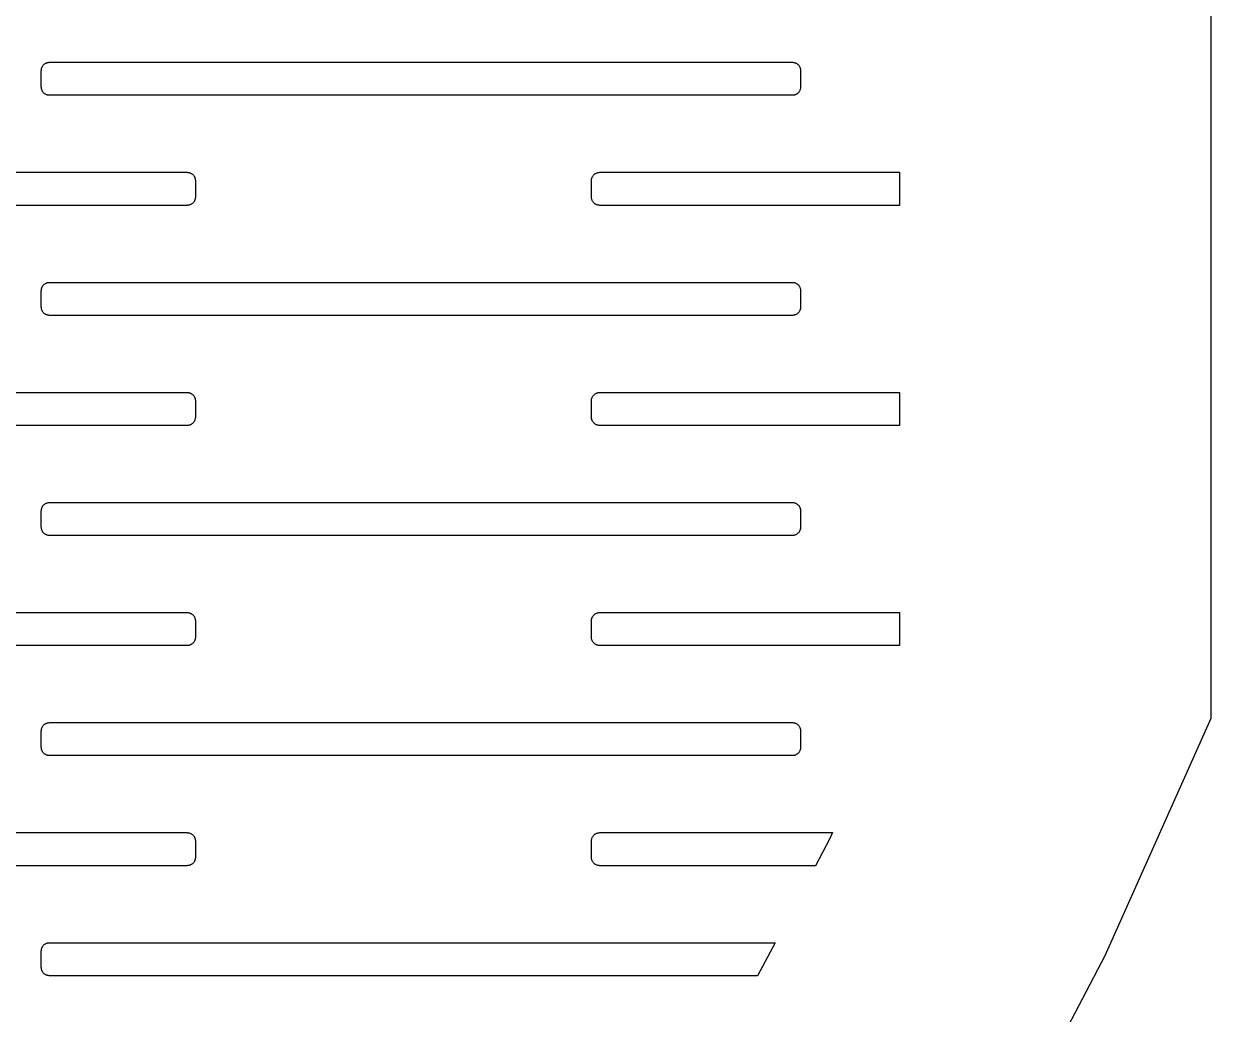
# Model space of a CAD drawing. Header units: metres. Extents: x -156 to 156, y -163 to 163.
# Drawn here: x 113.06 to 156.23, y -70.7 to -34.7 of the extents above; entities that cross this region are included whole.
import ezdxf

# ---------------------------------------------------------------- set-up
doc = ezdxf.new("R2010")
doc.units = ezdxf.units.M

msp = doc.modelspace()

# ---------------------------------------------------------------- linework, layer by layer
for p, q in [((156.229, -59.9425), (156.229, 59.9425)), ((113.729, -36.2723), (113.737, -36.2555)), ((113.737, -36.2555), (113.747, -36.2392)), ((113.747, -36.2392), (113.757, -36.2237)), ((113.757, -36.2237), (113.769, -36.2088)), ((113.769, -36.2088), (113.781, -36.1946)), ((113.781, -36.1946), (113.795, -36.1813)), ((113.795, -36.1813), (113.809, -36.1688)), ((113.809, -36.1688), (113.824, -36.1573)), ((113.824, -36.1573), (113.839, -36.1467)), ((113.839, -36.1467), (113.855, -36.1371)), ((113.855, -36.1371), (113.872, -36.1286)), ((113.872, -36.1286), (113.89, -36.1211)), ((113.89, -36.1211), (113.907, -36.1147)), ((113.907, -36.1147), (113.925, -36.1094)), ((113.925, -36.1094), (113.944, -36.1053)), ((113.944, -36.1053), (113.962, -36.1024)), ((113.962, -36.1024), (113.981, -36.1006)), ((113.981, -36.1006), (114, -36.1)), ((114, -36.1), (141, -36.1)), ((141, -36.1), (141.019, -36.1006)), ((141.019, -36.1006), (141.038, -36.1024)), ((141.038, -36.1024), (141.056, -36.1053)), ((141.056, -36.1053), (141.075, -36.1094)), ((141.075, -36.1094), (141.093, -36.1147)), ((141.093, -36.1147), (141.11, -36.1211)), ((141.11, -36.1211), (141.128, -36.1286)), ((141.128, -36.1286), (141.145, -36.1371)), ((141.145, -36.1371), (141.161, -36.1467)), ((141.161, -36.1467), (141.176, -36.1573)), ((141.176, -36.1573), (141.191, -36.1688)), ((141.191, -36.1688), (141.205, -36.1813)), ((141.205, -36.1813), (141.219, -36.1946)), ((141.219, -36.1946), (141.231, -36.2088)), ((141.231, -36.2088), (141.243, -36.2237)), ((141.243, -36.2237), (141.253, -36.2392)), ((141.253, -36.2392), (141.263, -36.2555)), ((141.263, -36.2555), (141.271, -36.2723)), ((113.7, -36.4), (113.701, -36.3812)), ((113.7, -37), (113.7, -36.4)), ((113.701, -36.3812), (113.702, -36.3624)), ((113.702, -36.3624), (113.705, -36.3438)), ((113.705, -36.3438), (113.709, -36.3254)), ((113.709, -36.3254), (113.715, -36.3073)), ((113.715, -36.3073), (113.721, -36.2896)), ((113.721, -36.2896), (113.729, -36.2723)), ((141.271, -36.2723), (141.279, -36.2896)), ((141.279, -36.2896), (141.285, -36.3073)), ((141.285, -36.3073), (141.291, -36.3254)), ((141.291, -36.3254), (141.295, -36.3438)), ((141.295, -36.3438), (141.298, -36.3624)), ((141.298, -36.3624), (141.299, -36.3812)), ((141.299, -36.3812), (141.3, -36.4)), ((141.3, -36.4), (141.3, -37)), ((113.701, -37.0188), (113.7, -37)), ((113.702, -37.0376), (113.701, -37.0188)), ((113.705, -37.0562), (113.702, -37.0376)), ((113.709, -37.0746), (113.705, -37.0562)), ((113.715, -37.0927), (113.709, -37.0746)), ((113.721, -37.1104), (113.715, -37.0927)), ((113.729, -37.1277), (113.721, -37.1104)), ((141.279, -37.1104), (141.271, -37.1277)), ((141.285, -37.0927), (141.279, -37.1104)), ((141.291, -37.0746), (141.285, -37.0927)), ((141.295, -37.0562), (141.291, -37.0746)), ((141.298, -37.0376), (141.295, -37.0562)), ((141.299, -37.0188), (141.298, -37.0376)), ((141.3, -37), (141.299, -37.0188)), ((113.737, -37.1445), (113.729, -37.1277)), ((113.747, -37.1607), (113.737, -37.1445)), ((113.757, -37.1763), (113.747, -37.1607)), ((113.769, -37.1912), (113.757, -37.1763)), ((113.781, -37.2054), (113.769, -37.1912)), ((113.795, -37.2187), (113.781, -37.2054)), ((113.809, -37.2312), (113.795, -37.2187)), ((113.824, -37.2427), (113.809, -37.2312)), ((113.839, -37.2533), (113.824, -37.2427)), ((113.855, -37.2629), (113.839, -37.2533)), ((113.872, -37.2714), (113.855, -37.2629)), ((113.89, -37.2789), (113.872, -37.2714)), ((113.907, -37.2853), (113.89, -37.2789)), ((113.925, -37.2906), (113.907, -37.2853)), ((113.944, -37.2947), (113.925, -37.2906)), ((113.962, -37.2976), (113.944, -37.2947)), ((113.981, -37.2994), (113.962, -37.2976)), ((114, -37.3), (113.981, -37.2994)), ((141, -37.3), (114, -37.3)), ((141.019, -37.2994), (141, -37.3)), ((141.038, -37.2976), (141.019, -37.2994)), ((141.056, -37.2947), (141.038, -37.2976)), ((141.075, -37.2906), (141.056, -37.2947)), ((141.093, -37.2853), (141.075, -37.2906)), ((141.11, -37.2789), (141.093, -37.2853)), ((141.128, -37.2714), (141.11, -37.2789)), ((141.145, -37.2629), (141.128, -37.2714)), ((141.161, -37.2533), (141.145, -37.2629)), ((141.176, -37.2427), (141.161, -37.2533)), ((141.191, -37.2312), (141.176, -37.2427)), ((141.205, -37.2187), (141.191, -37.2312)), ((141.219, -37.2054), (141.205, -37.2187)), ((141.231, -37.1912), (141.219, -37.2054)), ((141.243, -37.1763), (141.231, -37.1912)), ((141.253, -37.1607), (141.243, -37.1763)), ((141.263, -37.1445), (141.253, -37.1607)), ((141.271, -37.1277), (141.263, -37.1445)), ((92, -40.1), (119, -40.1)), ((119, -40.1), (119.019, -40.1006)), ((119.019, -40.1006), (119.038, -40.1024)), ((119.038, -40.1024), (119.056, -40.1053)), ((119.056, -40.1053), (119.075, -40.1094)), ((119.075, -40.1094), (119.093, -40.1147)), ((119.093, -40.1147), (119.11, -40.1211)), ((119.11, -40.1211), (119.128, -40.1286)), ((119.128, -40.1286), (119.145, -40.1371)), ((119.145, -40.1371), (119.161, -40.1467)), ((133.839, -40.1467), (133.855, -40.1371)), ((133.855, -40.1371), (133.872, -40.1286)), ((133.872, -40.1286), (133.89, -40.1211)), ((133.89, -40.1211), (133.907, -40.1147)), ((133.907, -40.1147), (133.925, -40.1094)), ((133.925, -40.1094), (133.944, -40.1053)), ((133.944, -40.1053), (133.962, -40.1024)), ((133.962, -40.1024), (133.981, -40.1006)), ((133.981, -40.1006), (134, -40.1)), ((134, -40.1), (144.899, -40.1)), ((144.899, -40.1), (144.899, -41.3)), ((119.161, -40.1467), (119.176, -40.1573)), ((119.176, -40.1573), (119.191, -40.1688)), ((119.191, -40.1688), (119.205, -40.1813)), ((119.205, -40.1813), (119.219, -40.1946)), ((119.219, -40.1946), (119.231, -40.2088)), ((119.231, -40.2088), (119.243, -40.2237)), ((119.243, -40.2237), (119.253, -40.2392)), ((119.253, -40.2392), (119.263, -40.2555)), ((119.263, -40.2555), (119.271, -40.2723)), ((119.271, -40.2723), (119.279, -40.2896)), ((119.279, -40.2896), (119.285, -40.3073)), ((119.285, -40.3073), (119.291, -40.3254)), ((119.291, -40.3254), (119.295, -40.3438)), ((119.295, -40.3438), (119.298, -40.3624)), ((119.298, -40.3624), (119.299, -40.3812)), ((119.299, -40.3812), (119.3, -40.4)), ((119.3, -40.4), (119.3, -41)), ((133.7, -40.4), (133.701, -40.3812)), ((133.7, -41), (133.7, -40.4)), ((133.701, -40.3812), (133.702, -40.3624)), ((133.702, -40.3624), (133.705, -40.3438)), ((133.705, -40.3438), (133.709, -40.3254)), ((133.709, -40.3254), (133.715, -40.3073)), ((133.715, -40.3073), (133.721, -40.2896)), ((133.721, -40.2896), (133.729, -40.2723)), ((133.729, -40.2723), (133.737, -40.2555)), ((133.737, -40.2555), (133.747, -40.2392)), ((133.747, -40.2392), (133.757, -40.2237)), ((133.757, -40.2237), (133.769, -40.2088)), ((133.769, -40.2088), (133.781, -40.1946)), ((133.781, -40.1946), (133.795, -40.1813)), ((133.795, -40.1813), (133.809, -40.1688)), ((133.809, -40.1688), (133.824, -40.1573)), ((133.824, -40.1573), (133.839, -40.1467)), ((119.3, -41), (119.299, -41.0188)), ((133.701, -41.0188), (133.7, -41)), ((119, -41.3), (92, -41.3)), ((119.019, -41.2994), (119, -41.3)), ((119.038, -41.2976), (119.019, -41.2994)), ((119.056, -41.2947), (119.038, -41.2976)), ((119.075, -41.2906), (119.056, -41.2947)), ((119.093, -41.2853), (119.075, -41.2906)), ((119.11, -41.2789), (119.093, -41.2853)), ((119.128, -41.2714), (119.11, -41.2789)), ((119.145, -41.2629), (119.128, -41.2714)), ((119.161, -41.2533), (119.145, -41.2629)), ((119.176, -41.2427), (119.161, -41.2533)), ((119.191, -41.2312), (119.176, -41.2427)), ((119.205, -41.2187), (119.191, -41.2312)), ((119.219, -41.2054), (119.205, -41.2187)), ((119.231, -41.1912), (119.219, -41.2054)), ((119.243, -41.1763), (119.231, -41.1912)), ((119.253, -41.1607), (119.243, -41.1763)), ((119.263, -41.1445), (119.253, -41.1607)), ((119.271, -41.1277), (119.263, -41.1445)), ((119.279, -41.1104), (119.271, -41.1277)), ((119.285, -41.0927), (119.279, -41.1104)), ((119.291, -41.0746), (119.285, -41.0927)), ((119.295, -41.0562), (119.291, -41.0746)), ((119.298, -41.0376), (119.295, -41.0562)), ((119.299, -41.0188), (119.298, -41.0376)), ((133.702, -41.0376), (133.701, -41.0188)), ((133.705, -41.0562), (133.702, -41.0376)), ((133.709, -41.0746), (133.705, -41.0562)), ((133.715, -41.0927), (133.709, -41.0746)), ((133.721, -41.1104), (133.715, -41.0927)), ((133.729, -41.1277), (133.721, -41.1104)), ((133.737, -41.1445), (133.729, -41.1277)), ((133.747, -41.1607), (133.737, -41.1445)), ((133.757, -41.1763), (133.747, -41.1607)), ((133.769, -41.1912), (133.757, -41.1763)), ((133.781, -41.2054), (133.769, -41.1912)), ((133.795, -41.2187), (133.781, -41.2054)), ((133.809, -41.2312), (133.795, -41.2187)), ((133.824, -41.2427), (133.809, -41.2312)), ((133.839, -41.2533), (133.824, -41.2427)), ((133.855, -41.2629), (133.839, -41.2533)), ((133.872, -41.2714), (133.855, -41.2629)), ((133.89, -41.2789), (133.872, -41.2714)), ((133.907, -41.2853), (133.89, -41.2789)), ((133.925, -41.2906), (133.907, -41.2853)), ((133.944, -41.2947), (133.925, -41.2906)), ((133.962, -41.2976), (133.944, -41.2947)), ((133.981, -41.2994), (133.962, -41.2976)), ((134, -41.3), (133.981, -41.2994)), ((144.899, -41.3), (134, -41.3)), ((113.7, -44.4), (113.701, -44.3812)), ((113.7, -45), (113.7, -44.4)), ((113.701, -44.3812), (113.702, -44.3624)), ((113.702, -44.3624), (113.705, -44.3438)), ((113.705, -44.3438), (113.709, -44.3254)), ((113.709, -44.3254), (113.715, -44.3073)), ((113.715, -44.3073), (113.721, -44.2896)), ((113.721, -44.2896), (113.729, -44.2723)), ((113.729, -44.2723), (113.737, -44.2555)), ((113.737, -44.2555), (113.747, -44.2392)), ((113.747, -44.2392), (113.757, -44.2237)), ((113.757, -44.2237), (113.769, -44.2088)), ((113.769, -44.2088), (113.781, -44.1946)), ((113.781, -44.1946), (113.795, -44.1813)), ((113.795, -44.1813), (113.809, -44.1688)), ((113.809, -44.1688), (113.824, -44.1573)), ((113.824, -44.1573), (113.839, -44.1467)), ((113.839, -44.1467), (113.855, -44.1371)), ((113.855, -44.1371), (113.872, -44.1286)), ((113.872, -44.1286), (113.89, -44.1211)), ((113.89, -44.1211), (113.907, -44.1147)), ((113.907, -44.1147), (113.925, -44.1094)), ((113.925, -44.1094), (113.944, -44.1053)), ((113.944, -44.1053), (113.962, -44.1024)), ((113.962, -44.1024), (113.981, -44.1006)), ((113.981, -44.1006), (114, -44.1)), ((114, -44.1), (141, -44.1)), ((141, -44.1), (141.019, -44.1006)), ((141.019, -44.1006), (141.038, -44.1024)), ((141.038, -44.1024), (141.056, -44.1053)), ((141.056, -44.1053), (141.075, -44.1094)), ((141.075, -44.1094), (141.093, -44.1147)), ((141.093, -44.1147), (141.11, -44.1211)), ((141.11, -44.1211), (141.128, -44.1286)), ((141.128, -44.1286), (141.145, -44.1371)), ((141.145, -44.1371), (141.161, -44.1467)), ((141.161, -44.1467), (141.176, -44.1573)), ((141.176, -44.1573), (141.191, -44.1688)), ((141.191, -44.1688), (141.205, -44.1813)), ((141.205, -44.1813), (141.219, -44.1946)), ((141.219, -44.1946), (141.231, -44.2088)), ((141.231, -44.2088), (141.243, -44.2237)), ((141.243, -44.2237), (141.253, -44.2392)), ((141.253, -44.2392), (141.263, -44.2555)), ((141.263, -44.2555), (141.271, -44.2723)), ((141.271, -44.2723), (141.279, -44.2896)), ((141.279, -44.2896), (141.285, -44.3073)), ((141.285, -44.3073), (141.291, -44.3254)), ((141.291, -44.3254), (141.295, -44.3438)), ((141.295, -44.3438), (141.298, -44.3624)), ((141.298, -44.3624), (141.299, -44.3812)), ((141.299, -44.3812), (141.3, -44.4)), ((141.3, -44.4), (141.3, -45)), ((113.701, -45.0188), (113.7, -45)), ((113.702, -45.0376), (113.701, -45.0188)), ((113.705, -45.0562), (113.702, -45.0376)), ((113.709, -45.0746), (113.705, -45.0562)), ((113.715, -45.0927), (113.709, -45.0746)), ((113.721, -45.1104), (113.715, -45.0927)), ((113.729, -45.1277), (113.721, -45.1104)), ((113.737, -45.1445), (113.729, -45.1277)), ((113.747, -45.1607), (113.737, -45.1445)), ((113.757, -45.1763), (113.747, -45.1607)), ((113.769, -45.1912), (113.757, -45.1763)), ((113.781, -45.2054), (113.769, -45.1912)), ((113.795, -45.2187), (113.781, -45.2054)), ((113.809, -45.2312), (113.795, -45.2187)), ((113.824, -45.2427), (113.809, -45.2312)), ((113.839, -45.2533), (113.824, -45.2427)), ((113.855, -45.2629), (113.839, -45.2533)), ((113.872, -45.2714), (113.855, -45.2629)), ((113.89, -45.2789), (113.872, -45.2714)), ((113.907, -45.2853), (113.89, -45.2789)), ((113.925, -45.2906), (113.907, -45.2853)), ((113.944, -45.2947), (113.925, -45.2906)), ((113.962, -45.2976), (113.944, -45.2947)), ((113.981, -45.2994), (113.962, -45.2976)), ((114, -45.3), (113.981, -45.2994)), ((141, -45.3), (114, -45.3)), ((141.019, -45.2994), (141, -45.3)), ((141.038, -45.2976), (141.019, -45.2994)), ((141.056, -45.2947), (141.038, -45.2976)), ((141.075, -45.2906), (141.056, -45.2947)), ((141.093, -45.2853), (141.075, -45.2906)), ((141.11, -45.2789), (141.093, -45.2853)), ((141.128, -45.2714), (141.11, -45.2789)), ((141.145, -45.2629), (141.128, -45.2714)), ((141.161, -45.2533), (141.145, -45.2629)), ((141.176, -45.2427), (141.161, -45.2533)), ((141.191, -45.2312), (141.176, -45.2427)), ((141.205, -45.2187), (141.191, -45.2312)), ((141.219, -45.2054), (141.205, -45.2187)), ((141.231, -45.1912), (141.219, -45.2054)), ((141.243, -45.1763), (141.231, -45.1912)), ((141.253, -45.1607), (141.243, -45.1763)), ((141.263, -45.1445), (141.253, -45.1607)), ((141.271, -45.1277), (141.263, -45.1445)), ((141.279, -45.1104), (141.271, -45.1277)), ((141.285, -45.0927), (141.279, -45.1104)), ((141.291, -45.0746), (141.285, -45.0927)), ((141.295, -45.0562), (141.291, -45.0746)), ((141.298, -45.0376), (141.295, -45.0562)), ((141.299, -45.0188), (141.298, -45.0376)), ((141.3, -45), (141.299, -45.0188)), ((92, -48.1), (119, -48.1)), ((119, -48.1), (119.019, -48.1006)), ((119.019, -48.1006), (119.038, -48.1024)), ((119.038, -48.1024), (119.056, -48.1053)), ((119.056, -48.1053), (119.075, -48.1094)), ((119.075, -48.1094), (119.093, -48.1147)), ((119.093, -48.1147), (119.11, -48.1211)), ((119.11, -48.1211), (119.128, -48.1286)), ((119.128, -48.1286), (119.145, -48.1371)), ((119.145, -48.1371), (119.161, -48.1467)), ((119.161, -48.1467), (119.176, -48.1573)), ((119.176, -48.1573), (119.191, -48.1688)), ((119.191, -48.1688), (119.205, -48.1813)), ((119.205, -48.1813), (119.219, -48.1946)), ((119.219, -48.1946), (119.231, -48.2088)), ((119.231, -48.2088), (119.243, -48.2237)), ((119.243, -48.2237), (119.253, -48.2392)), ((119.253, -48.2392), (119.263, -48.2555)), ((119.263, -48.2555), (119.271, -48.2723)), ((119.271, -48.2723), (119.279, -48.2896)), ((119.279, -48.2896), (119.285, -48.3073)), ((119.285, -48.3073), (119.291, -48.3254)), ((119.291, -48.3254), (119.295, -48.3438)), ((119.295, -48.3438), (119.298, -48.3624)), ((133.702, -48.3624), (133.705, -48.3438)), ((133.705, -48.3438), (133.709, -48.3254)), ((133.709, -48.3254), (133.715, -48.3073)), ((133.715, -48.3073), (133.721, -48.2896)), ((133.721, -48.2896), (133.729, -48.2723)), ((133.729, -48.2723), (133.737, -48.2555)), ((133.737, -48.2555), (133.747, -48.2392)), ((133.747, -48.2392), (133.757, -48.2237)), ((133.757, -48.2237), (133.769, -48.2088)), ((133.769, -48.2088), (133.781, -48.1946)), ((133.781, -48.1946), (133.795, -48.1813)), ((133.795, -48.1813), (133.809, -48.1688)), ((133.809, -48.1688), (133.824, -48.1573)), ((133.824, -48.1573), (133.839, -48.1467)), ((133.839, -48.1467), (133.855, -48.1371)), ((133.855, -48.1371), (133.872, -48.1286)), ((133.872, -48.1286), (133.89, -48.1211)), ((133.89, -48.1211), (133.907, -48.1147)), ((133.907, -48.1147), (133.925, -48.1094)), ((133.925, -48.1094), (133.944, -48.1053)), ((133.944, -48.1053), (133.962, -48.1024)), ((133.962, -48.1024), (133.981, -48.1006)), ((133.981, -48.1006), (134, -48.1)), ((134, -48.1), (144.899, -48.1)), ((144.899, -48.1), (144.899, -49.3)), ((119.298, -48.3624), (119.299, -48.3812)), ((119.299, -48.3812), (119.3, -48.4)), ((119.3, -48.4), (119.3, -49)), ((133.7, -48.4), (133.701, -48.3812)), ((133.7, -49), (133.7, -48.4)), ((133.701, -48.3812), (133.702, -48.3624)), ((119.219, -49.2054), (119.205, -49.2187)), ((119.231, -49.1912), (119.219, -49.2054)), ((119.243, -49.1763), (119.231, -49.1912)), ((119.253, -49.1607), (119.243, -49.1763)), ((119.263, -49.1445), (119.253, -49.1607)), ((119.271, -49.1277), (119.263, -49.1445)), ((119.279, -49.1104), (119.271, -49.1277)), ((119.285, -49.0927), (119.279, -49.1104)), ((119.291, -49.0746), (119.285, -49.0927)), ((119.295, -49.0562), (119.291, -49.0746)), ((119.298, -49.0376), (119.295, -49.0562)), ((119.299, -49.0188), (119.298, -49.0376)), ((119.3, -49), (119.299, -49.0188)), ((133.701, -49.0188), (133.7, -49)), ((133.702, -49.0376), (133.701, -49.0188)), ((133.705, -49.0562), (133.702, -49.0376)), ((133.709, -49.0746), (133.705, -49.0562)), ((133.715, -49.0927), (133.709, -49.0746)), ((133.721, -49.1104), (133.715, -49.0927)), ((133.729, -49.1277), (133.721, -49.1104)), ((133.737, -49.1445), (133.729, -49.1277)), ((133.747, -49.1607), (133.737, -49.1445)), ((133.757, -49.1763), (133.747, -49.1607)), ((133.769, -49.1912), (133.757, -49.1763)), ((133.781, -49.2054), (133.769, -49.1912)), ((133.795, -49.2187), (133.781, -49.2054)), ((119, -49.3), (92, -49.3)), ((119.019, -49.2994), (119, -49.3)), ((119.038, -49.2976), (119.019, -49.2994)), ((119.056, -49.2947), (119.038, -49.2976)), ((119.075, -49.2906), (119.056, -49.2947)), ((119.093, -49.2853), (119.075, -49.2906)), ((119.11, -49.2789), (119.093, -49.2853)), ((119.128, -49.2714), (119.11, -49.2789)), ((119.145, -49.2629), (119.128, -49.2714)), ((119.161, -49.2533), (119.145, -49.2629)), ((119.176, -49.2427), (119.161, -49.2533)), ((119.191, -49.2312), (119.176, -49.2427)), ((119.205, -49.2187), (119.191, -49.2312)), ((133.809, -49.2312), (133.795, -49.2187)), ((133.824, -49.2427), (133.809, -49.2312)), ((133.839, -49.2533), (133.824, -49.2427)), ((133.855, -49.2629), (133.839, -49.2533)), ((133.872, -49.2714), (133.855, -49.2629)), ((133.89, -49.2789), (133.872, -49.2714)), ((133.907, -49.2853), (133.89, -49.2789)), ((133.925, -49.2906), (133.907, -49.2853)), ((133.944, -49.2947), (133.925, -49.2906)), ((133.962, -49.2976), (133.944, -49.2947)), ((133.981, -49.2994), (133.962, -49.2976)), ((134, -49.3), (133.981, -49.2994)), ((144.899, -49.3), (134, -49.3)), ((113.747, -52.2392), (113.757, -52.2237)), ((113.757, -52.2237), (113.769, -52.2088)), ((113.769, -52.2088), (113.781, -52.1946)), ((113.781, -52.1946), (113.795, -52.1813)), ((113.795, -52.1813), (113.809, -52.1688)), ((113.809, -52.1688), (113.824, -52.1573)), ((113.824, -52.1573), (113.839, -52.1467)), ((113.839, -52.1467), (113.855, -52.1371)), ((113.855, -52.1371), (113.872, -52.1286)), ((113.872, -52.1286), (113.89, -52.1211)), ((113.89, -52.1211), (113.907, -52.1147)), ((113.907, -52.1147), (113.925, -52.1094)), ((113.925, -52.1094), (113.944, -52.1053)), ((113.944, -52.1053), (113.962, -52.1024)), ((113.962, -52.1024), (113.981, -52.1006)), ((113.981, -52.1006), (114, -52.1)), ((114, -52.1), (141, -52.1)), ((141, -52.1), (141.019, -52.1006)), ((141.019, -52.1006), (141.038, -52.1024)), ((141.038, -52.1024), (141.056, -52.1053)), ((141.056, -52.1053), (141.075, -52.1094)), ((141.075, -52.1094), (141.093, -52.1147)), ((141.093, -52.1147), (141.11, -52.1211)), ((141.11, -52.1211), (141.128, -52.1286)), ((141.128, -52.1286), (141.145, -52.1371)), ((141.145, -52.1371), (141.161, -52.1467)), ((141.161, -52.1467), (141.176, -52.1573)), ((141.176, -52.1573), (141.191, -52.1688)), ((141.191, -52.1688), (141.205, -52.1813)), ((141.205, -52.1813), (141.219, -52.1946)), ((141.219, -52.1946), (141.231, -52.2088)), ((141.231, -52.2088), (141.243, -52.2237)), ((141.243, -52.2237), (141.253, -52.2392)), ((113.7, -52.4), (113.701, -52.3812)), ((113.7, -53), (113.7, -52.4)), ((113.701, -52.3812), (113.702, -52.3624)), ((113.702, -52.3624), (113.705, -52.3438)), ((113.705, -52.3438), (113.709, -52.3254)), ((113.709, -52.3254), (113.715, -52.3073)), ((113.715, -52.3073), (113.721, -52.2896)), ((113.721, -52.2896), (113.729, -52.2723)), ((113.729, -52.2723), (113.737, -52.2555)), ((113.737, -52.2555), (113.747, -52.2392)), ((141.253, -52.2392), (141.263, -52.2555)), ((141.263, -52.2555), (141.271, -52.2723)), ((141.271, -52.2723), (141.279, -52.2896)), ((141.279, -52.2896), (141.285, -52.3073)), ((141.285, -52.3073), (141.291, -52.3254)), ((141.291, -52.3254), (141.295, -52.3438)), ((141.295, -52.3438), (141.298, -52.3624)), ((141.298, -52.3624), (141.299, -52.3812)), ((141.299, -52.3812), (141.3, -52.4)), ((141.3, -52.4), (141.3, -53)), ((113.701, -53.0188), (113.7, -53)), ((113.702, -53.0376), (113.701, -53.0188)), ((113.705, -53.0562), (113.702, -53.0376)), ((113.709, -53.0746), (113.705, -53.0562)), ((113.715, -53.0927), (113.709, -53.0746)), ((113.721, -53.1104), (113.715, -53.0927)), ((141.285, -53.0927), (141.279, -53.1104)), ((141.291, -53.0746), (141.285, -53.0927)), ((141.295, -53.0562), (141.291, -53.0746)), ((141.298, -53.0376), (141.295, -53.0562)), ((141.299, -53.0188), (141.298, -53.0376)), ((141.3, -53), (141.299, -53.0188)), ((113.729, -53.1277), (113.721, -53.1104)), ((113.737, -53.1445), (113.729, -53.1277)), ((113.747, -53.1607), (113.737, -53.1445)), ((113.757, -53.1763), (113.747, -53.1607)), ((113.769, -53.1912), (113.757, -53.1763)), ((113.781, -53.2054), (113.769, -53.1912)), ((113.795, -53.2187), (113.781, -53.2054)), ((113.809, -53.2312), (113.795, -53.2187)), ((113.824, -53.2427), (113.809, -53.2312)), ((113.839, -53.2533), (113.824, -53.2427)), ((113.855, -53.2629), (113.839, -53.2533)), ((113.872, -53.2714), (113.855, -53.2629)), ((113.89, -53.2789), (113.872, -53.2714)), ((113.907, -53.2853), (113.89, -53.2789)), ((113.925, -53.2906), (113.907, -53.2853)), ((113.944, -53.2947), (113.925, -53.2906)), ((113.962, -53.2976), (113.944, -53.2947)), ((113.981, -53.2994), (113.962, -53.2976)), ((114, -53.3), (113.981, -53.2994)), ((141, -53.3), (114, -53.3)), ((141.019, -53.2994), (141, -53.3)), ((141.038, -53.2976), (141.019, -53.2994)), ((141.056, -53.2947), (141.038, -53.2976)), ((141.075, -53.2906), (141.056, -53.2947)), ((141.093, -53.2853), (141.075, -53.2906)), ((141.11, -53.2789), (141.093, -53.2853)), ((141.128, -53.2714), (141.11, -53.2789)), ((141.145, -53.2629), (141.128, -53.2714)), ((141.161, -53.2533), (141.145, -53.2629)), ((141.176, -53.2427), (141.161, -53.2533)), ((141.191, -53.2312), (141.176, -53.2427)), ((141.205, -53.2187), (141.191, -53.2312)), ((141.219, -53.2054), (141.205, -53.2187)), ((141.231, -53.1912), (141.219, -53.2054)), ((141.243, -53.1763), (141.231, -53.1912)), ((141.253, -53.1607), (141.243, -53.1763)), ((141.263, -53.1445), (141.253, -53.1607)), ((141.271, -53.1277), (141.263, -53.1445)), ((141.279, -53.1104), (141.271, -53.1277)), ((92, -56.1), (119, -56.1)), ((119, -56.1), (119.019, -56.1006)), ((119.019, -56.1006), (119.038, -56.1024)), ((119.038, -56.1024), (119.056, -56.1053)), ((119.056, -56.1053), (119.075, -56.1094)), ((119.075, -56.1094), (119.093, -56.1147)), ((119.093, -56.1147), (119.11, -56.1211)), ((133.89, -56.1211), (133.907, -56.1147)), ((133.907, -56.1147), (133.925, -56.1094)), ((133.925, -56.1094), (133.944, -56.1053)), ((133.944, -56.1053), (133.962, -56.1024)), ((133.962, -56.1024), (133.981, -56.1006)), ((133.981, -56.1006), (134, -56.1)), ((134, -56.1), (144.899, -56.1)), ((144.899, -56.1), (144.899, -57.3)), ((119.11, -56.1211), (119.128, -56.1286)), ((119.128, -56.1286), (119.145, -56.1371)), ((119.145, -56.1371), (119.161, -56.1467)), ((119.161, -56.1467), (119.176, -56.1573)), ((119.176, -56.1573), (119.191, -56.1688)), ((119.191, -56.1688), (119.205, -56.1813)), ((119.205, -56.1813), (119.219, -56.1946)), ((119.219, -56.1946), (119.231, -56.2088)), ((119.231, -56.2088), (119.243, -56.2237)), ((119.243, -56.2237), (119.253, -56.2392)), ((119.253, -56.2392), (119.263, -56.2555)), ((119.263, -56.2555), (119.271, -56.2723)), ((119.271, -56.2723), (119.279, -56.2896)), ((119.279, -56.2896), (119.285, -56.3073)), ((119.285, -56.3073), (119.291, -56.3254)), ((119.291, -56.3254), (119.295, -56.3438)), ((119.295, -56.3438), (119.298, -56.3624)), ((119.298, -56.3624), (119.299, -56.3812)), ((119.299, -56.3812), (119.3, -56.4)), ((119.3, -56.4), (119.3, -57)), ((133.7, -56.4), (133.701, -56.3812)), ((133.7, -57), (133.7, -56.4)), ((133.701, -56.3812), (133.702, -56.3624)), ((133.702, -56.3624), (133.705, -56.3438)), ((133.705, -56.3438), (133.709, -56.3254)), ((133.709, -56.3254), (133.715, -56.3073)), ((133.715, -56.3073), (133.721, -56.2896)), ((133.721, -56.2896), (133.729, -56.2723)), ((133.729, -56.2723), (133.737, -56.2555)), ((133.737, -56.2555), (133.747, -56.2392)), ((133.747, -56.2392), (133.757, -56.2237)), ((133.757, -56.2237), (133.769, -56.2088)), ((133.769, -56.2088), (133.781, -56.1946)), ((133.781, -56.1946), (133.795, -56.1813)), ((133.795, -56.1813), (133.809, -56.1688)), ((133.809, -56.1688), (133.824, -56.1573)), ((133.824, -56.1573), (133.839, -56.1467)), ((133.839, -56.1467), (133.855, -56.1371)), ((133.855, -56.1371), (133.872, -56.1286)), ((133.872, -56.1286), (133.89, -56.1211)), ((119, -57.3), (92, -57.3)), ((119.019, -57.2994), (119, -57.3)), ((119.038, -57.2976), (119.019, -57.2994)), ((119.056, -57.2947), (119.038, -57.2976)), ((119.075, -57.2906), (119.056, -57.2947)), ((119.093, -57.2853), (119.075, -57.2906)), ((119.11, -57.2789), (119.093, -57.2853)), ((119.128, -57.2714), (119.11, -57.2789)), ((119.145, -57.2629), (119.128, -57.2714)), ((119.161, -57.2533), (119.145, -57.2629)), ((119.176, -57.2427), (119.161, -57.2533)), ((119.191, -57.2312), (119.176, -57.2427)), ((119.205, -57.2187), (119.191, -57.2312)), ((119.219, -57.2054), (119.205, -57.2187)), ((119.231, -57.1912), (119.219, -57.2054)), ((119.243, -57.1763), (119.231, -57.1912)), ((119.253, -57.1607), (119.243, -57.1763)), ((119.263, -57.1445), (119.253, -57.1607)), ((119.271, -57.1277), (119.263, -57.1445)), ((119.279, -57.1104), (119.271, -57.1277)), ((119.285, -57.0927), (119.279, -57.1104)), ((119.291, -57.0746), (119.285, -57.0927)), ((119.295, -57.0562), (119.291, -57.0746)), ((119.298, -57.0376), (119.295, -57.0562)), ((119.299, -57.0188), (119.298, -57.0376)), ((119.3, -57), (119.299, -57.0188)), ((133.701, -57.0188), (133.7, -57)), ((133.702, -57.0376), (133.701, -57.0188)), ((133.705, -57.0562), (133.702, -57.0376)), ((133.709, -57.0746), (133.705, -57.0562)), ((133.715, -57.0927), (133.709, -57.0746)), ((133.721, -57.1104), (133.715, -57.0927)), ((133.729, -57.1277), (133.721, -57.1104)), ((133.737, -57.1445), (133.729, -57.1277)), ((133.747, -57.1607), (133.737, -57.1445)), ((133.757, -57.1763), (133.747, -57.1607)), ((133.769, -57.1912), (133.757, -57.1763)), ((133.781, -57.2054), (133.769, -57.1912)), ((133.795, -57.2187), (133.781, -57.2054)), ((133.809, -57.2312), (133.795, -57.2187)), ((133.824, -57.2427), (133.809, -57.2312)), ((133.839, -57.2533), (133.824, -57.2427)), ((133.855, -57.2629), (133.839, -57.2533)), ((133.872, -57.2714), (133.855, -57.2629)), ((133.89, -57.2789), (133.872, -57.2714)), ((133.907, -57.2853), (133.89, -57.2789)), ((133.925, -57.2906), (133.907, -57.2853)), ((133.944, -57.2947), (133.925, -57.2906)), ((133.962, -57.2976), (133.944, -57.2947)), ((133.981, -57.2994), (133.962, -57.2976)), ((134, -57.3), (133.981, -57.2994)), ((144.899, -57.3), (134, -57.3)), ((152.372, -68.5681), (156.229, -59.9425)), ((113.7, -60.4), (113.701, -60.3812)), ((113.7, -61), (113.7, -60.4)), ((113.701, -60.3812), (113.702, -60.3624)), ((113.702, -60.3624), (113.705, -60.3438)), ((113.705, -60.3438), (113.709, -60.3254)), ((113.709, -60.3254), (113.715, -60.3073)), ((113.715, -60.3073), (113.721, -60.2896)), ((113.721, -60.2896), (113.729, -60.2723)), ((113.729, -60.2723), (113.737, -60.2555)), ((113.737, -60.2555), (113.747, -60.2392)), ((113.747, -60.2392), (113.757, -60.2237)), ((113.757, -60.2237), (113.769, -60.2088)), ((113.769, -60.2088), (113.781, -60.1946)), ((113.781, -60.1946), (113.795, -60.1813)), ((113.795, -60.1813), (113.809, -60.1688)), ((113.809, -60.1688), (113.824, -60.1573)), ((113.824, -60.1573), (113.839, -60.1467)), ((113.839, -60.1467), (113.855, -60.1371)), ((113.855, -60.1371), (113.872, -60.1286)), ((113.872, -60.1286), (113.89, -60.1211)), ((113.89, -60.1211), (113.907, -60.1147)), ((113.907, -60.1147), (113.925, -60.1094)), ((113.925, -60.1094), (113.944, -60.1053)), ((113.944, -60.1053), (113.962, -60.1024)), ((113.962, -60.1024), (113.981, -60.1006)), ((113.981, -60.1006), (114, -60.1)), ((114, -60.1), (141, -60.1)), ((141, -60.1), (141.019, -60.1006)), ((141.019, -60.1006), (141.038, -60.1024)), ((141.038, -60.1024), (141.056, -60.1053)), ((141.056, -60.1053), (141.075, -60.1094)), ((141.075, -60.1094), (141.093, -60.1147)), ((141.093, -60.1147), (141.11, -60.1211)), ((141.11, -60.1211), (141.128, -60.1286)), ((141.128, -60.1286), (141.145, -60.1371)), ((141.145, -60.1371), (141.161, -60.1467)), ((141.161, -60.1467), (141.176, -60.1573)), ((141.176, -60.1573), (141.191, -60.1688)), ((141.191, -60.1688), (141.205, -60.1813)), ((141.205, -60.1813), (141.219, -60.1946)), ((141.219, -60.1946), (141.231, -60.2088)), ((141.231, -60.2088), (141.243, -60.2237)), ((141.243, -60.2237), (141.253, -60.2392)), ((141.253, -60.2392), (141.263, -60.2555)), ((141.263, -60.2555), (141.271, -60.2723)), ((141.271, -60.2723), (141.279, -60.2896)), ((141.279, -60.2896), (141.285, -60.3073)), ((141.285, -60.3073), (141.291, -60.3254)), ((141.291, -60.3254), (141.295, -60.3438)), ((141.295, -60.3438), (141.298, -60.3624)), ((141.298, -60.3624), (141.299, -60.3812)), ((141.299, -60.3812), (141.3, -60.4)), ((141.3, -60.4), (141.3, -61)), ((113.701, -61.0188), (113.7, -61)), ((113.702, -61.0376), (113.701, -61.0188)), ((113.705, -61.0562), (113.702, -61.0376)), ((113.709, -61.0746), (113.705, -61.0562)), ((113.715, -61.0927), (113.709, -61.0746)), ((113.721, -61.1104), (113.715, -61.0927)), ((113.729, -61.1277), (113.721, -61.1104)), ((113.737, -61.1445), (113.729, -61.1277)), ((113.747, -61.1607), (113.737, -61.1445)), ((113.757, -61.1763), (113.747, -61.1607)), ((113.769, -61.1912), (113.757, -61.1763)), ((113.781, -61.2054), (113.769, -61.1912)), ((113.795, -61.2187), (113.781, -61.2054)), ((113.809, -61.2312), (113.795, -61.2187)), ((113.824, -61.2427), (113.809, -61.2312)), ((113.839, -61.2533), (113.824, -61.2427)), ((113.855, -61.2629), (113.839, -61.2533)), ((113.872, -61.2714), (113.855, -61.2629)), ((113.89, -61.2789), (113.872, -61.2714)), ((113.907, -61.2853), (113.89, -61.2789)), ((113.925, -61.2906), (113.907, -61.2853)), ((113.944, -61.2947), (113.925, -61.2906)), ((113.962, -61.2976), (113.944, -61.2947)), ((113.981, -61.2994), (113.962, -61.2976)), ((141.038, -61.2976), (141.019, -61.2994)), ((141.056, -61.2947), (141.038, -61.2976)), ((141.075, -61.2906), (141.056, -61.2947)), ((141.093, -61.2853), (141.075, -61.2906)), ((141.11, -61.2789), (141.093, -61.2853)), ((141.128, -61.2714), (141.11, -61.2789)), ((141.145, -61.2629), (141.128, -61.2714)), ((141.161, -61.2533), (141.145, -61.2629)), ((141.176, -61.2427), (141.161, -61.2533)), ((141.191, -61.2312), (141.176, -61.2427)), ((141.205, -61.2187), (141.191, -61.2312)), ((141.219, -61.2054), (141.205, -61.2187)), ((141.231, -61.1912), (141.219, -61.2054)), ((141.243, -61.1763), (141.231, -61.1912)), ((141.253, -61.1607), (141.243, -61.1763)), ((141.263, -61.1445), (141.253, -61.1607)), ((141.271, -61.1277), (141.263, -61.1445)), ((141.279, -61.1104), (141.271, -61.1277)), ((141.285, -61.0927), (141.279, -61.1104)), ((141.291, -61.0746), (141.285, -61.0927)), ((141.295, -61.0562), (141.291, -61.0746)), ((141.298, -61.0376), (141.295, -61.0562)), ((141.299, -61.0188), (141.298, -61.0376)), ((141.3, -61), (141.299, -61.0188)), ((114, -61.3), (113.981, -61.2994)), ((141, -61.3), (114, -61.3)), ((141.019, -61.2994), (141, -61.3)), ((92, -64.1), (119, -64.1)), ((119, -64.1), (119.019, -64.1006)), ((119.019, -64.1006), (119.038, -64.1024)), ((119.038, -64.1024), (119.056, -64.1053)), ((119.056, -64.1053), (119.075, -64.1094)), ((119.075, -64.1094), (119.093, -64.1147)), ((119.093, -64.1147), (119.11, -64.1211)), ((119.11, -64.1211), (119.128, -64.1286)), ((119.128, -64.1286), (119.145, -64.1371)), ((119.145, -64.1371), (119.161, -64.1467)), ((119.161, -64.1467), (119.176, -64.1573)), ((119.176, -64.1573), (119.191, -64.1688)), ((119.191, -64.1688), (119.205, -64.1813)), ((119.205, -64.1813), (119.219, -64.1946)), ((119.219, -64.1946), (119.231, -64.2088)), ((119.231, -64.2088), (119.243, -64.2237)), ((119.243, -64.2237), (119.253, -64.2392)), ((119.253, -64.2392), (119.263, -64.2555)), ((119.263, -64.2555), (119.271, -64.2723)), ((119.271, -64.2723), (119.279, -64.2896)), ((119.279, -64.2896), (119.285, -64.3073)), ((119.285, -64.3073), (119.291, -64.3254)), ((133.709, -64.3254), (133.715, -64.3073)), ((133.715, -64.3073), (133.721, -64.2896)), ((133.721, -64.2896), (133.729, -64.2723)), ((133.729, -64.2723), (133.737, -64.2555)), ((133.737, -64.2555), (133.747, -64.2392)), ((133.747, -64.2392), (133.757, -64.2237)), ((133.757, -64.2237), (133.769, -64.2088)), ((133.769, -64.2088), (133.781, -64.1946)), ((133.781, -64.1946), (133.795, -64.1813)), ((133.795, -64.1813), (133.809, -64.1688)), ((133.809, -64.1688), (133.824, -64.1573)), ((133.824, -64.1573), (133.839, -64.1467)), ((133.839, -64.1467), (133.855, -64.1371)), ((133.855, -64.1371), (133.872, -64.1286)), ((133.872, -64.1286), (133.89, -64.1211)), ((133.89, -64.1211), (133.907, -64.1147)), ((133.907, -64.1147), (133.925, -64.1094)), ((133.925, -64.1094), (133.944, -64.1053)), ((133.944, -64.1053), (133.962, -64.1024)), ((133.962, -64.1024), (133.981, -64.1006)), ((133.981, -64.1006), (134, -64.1)), ((134, -64.1), (142.457, -64.1)), ((142.457, -64.1), (142.352, -64.3341)), ((119.291, -64.3254), (119.295, -64.3438)), ((119.295, -64.3438), (119.298, -64.3624)), ((119.298, -64.3624), (119.299, -64.3812)), ((119.299, -64.3812), (119.3, -64.4)), ((119.3, -64.4), (119.3, -65)), ((133.7, -64.4), (133.701, -64.3812)), ((133.7, -65), (133.7, -64.4)), ((133.701, -64.3812), (133.702, -64.3624)), ((133.702, -64.3624), (133.705, -64.3438)), ((133.705, -64.3438), (133.709, -64.3254)), ((142.352, -64.3341), (141.844, -65.3)), ((119.243, -65.1763), (119.231, -65.1912)), ((119.253, -65.1608), (119.243, -65.1763)), ((119.263, -65.1445), (119.253, -65.1608)), ((119.271, -65.1277), (119.263, -65.1445)), ((119.279, -65.1104), (119.271, -65.1277)), ((119.285, -65.0927), (119.279, -65.1104)), ((119.291, -65.0746), (119.285, -65.0927)), ((119.295, -65.0562), (119.291, -65.0746)), ((119.298, -65.0376), (119.295, -65.0562)), ((119.299, -65.0188), (119.298, -65.0376)), ((119.3, -65), (119.299, -65.0188)), ((133.701, -65.0188), (133.7, -65)), ((133.702, -65.0376), (133.701, -65.0188)), ((133.705, -65.0562), (133.702, -65.0376)), ((133.709, -65.0746), (133.705, -65.0562)), ((133.715, -65.0927), (133.709, -65.0746)), ((133.721, -65.1104), (133.715, -65.0927)), ((133.729, -65.1277), (133.721, -65.1104)), ((133.737, -65.1445), (133.729, -65.1277)), ((133.747, -65.1608), (133.737, -65.1445)), ((133.757, -65.1763), (133.747, -65.1608)), ((133.769, -65.1912), (133.757, -65.1763)), ((119, -65.3), (92, -65.3)), ((119.019, -65.2994), (119, -65.3)), ((119.038, -65.2976), (119.019, -65.2994)), ((119.056, -65.2947), (119.038, -65.2976)), ((119.075, -65.2906), (119.056, -65.2947)), ((119.093, -65.2853), (119.075, -65.2906)), ((119.11, -65.2789), (119.093, -65.2853)), ((119.128, -65.2714), (119.11, -65.2789)), ((119.145, -65.2629), (119.128, -65.2714)), ((119.161, -65.2533), (119.145, -65.2629)), ((119.176, -65.2427), (119.161, -65.2533)), ((119.191, -65.2312), (119.176, -65.2427)), ((119.205, -65.2187), (119.191, -65.2312)), ((119.219, -65.2054), (119.205, -65.2187)), ((119.231, -65.1912), (119.219, -65.2054)), ((133.781, -65.2054), (133.769, -65.1912)), ((133.795, -65.2187), (133.781, -65.2054)), ((133.809, -65.2312), (133.795, -65.2187)), ((133.824, -65.2427), (133.809, -65.2312)), ((133.839, -65.2533), (133.824, -65.2427)), ((133.855, -65.2629), (133.839, -65.2533)), ((133.872, -65.2714), (133.855, -65.2629)), ((133.89, -65.2789), (133.872, -65.2714)), ((133.907, -65.2853), (133.89, -65.2789)), ((133.925, -65.2906), (133.907, -65.2853)), ((133.944, -65.2947), (133.925, -65.2906)), ((133.962, -65.2976), (133.944, -65.2947)), ((133.981, -65.2994), (133.962, -65.2976)), ((134, -65.3), (133.981, -65.2994)), ((141.844, -65.3), (134, -65.3)), ((113.769, -68.2088), (113.781, -68.1946)), ((113.781, -68.1946), (113.795, -68.1813)), ((113.795, -68.1813), (113.809, -68.1688)), ((113.809, -68.1688), (113.824, -68.1573)), ((113.824, -68.1573), (113.839, -68.1467)), ((113.839, -68.1467), (113.855, -68.1371)), ((113.855, -68.1371), (113.872, -68.1286)), ((113.872, -68.1286), (113.89, -68.1211)), ((113.89, -68.1211), (113.907, -68.1147)), ((113.907, -68.1147), (113.925, -68.1094)), ((113.925, -68.1094), (113.944, -68.1053)), ((113.944, -68.1053), (113.962, -68.1024)), ((113.962, -68.1024), (113.981, -68.1006)), ((113.981, -68.1006), (114, -68.1)), ((114, -68.1), (140.371, -68.1)), ((140.371, -68.1), (139.739, -69.3)), ((113.7, -68.4), (113.701, -68.3812)), ((113.7, -69), (113.7, -68.4)), ((113.701, -68.3812), (113.702, -68.3624)), ((113.702, -68.3624), (113.705, -68.3438)), ((113.705, -68.3438), (113.709, -68.3254)), ((113.709, -68.3254), (113.715, -68.3073)), ((113.715, -68.3073), (113.721, -68.2896)), ((113.721, -68.2896), (113.729, -68.2723)), ((113.729, -68.2723), (113.737, -68.2555)), ((113.737, -68.2555), (113.747, -68.2392)), ((113.747, -68.2392), (113.757, -68.2237)), ((113.757, -68.2237), (113.769, -68.2088)), ((147.616, -77.6068), (152.372, -68.5681)), ((113.701, -69.0188), (113.7, -69)), ((113.702, -69.0376), (113.701, -69.0188)), ((113.705, -69.0562), (113.702, -69.0376)), ((113.709, -69.0746), (113.705, -69.0562)), ((113.715, -69.0927), (113.709, -69.0746)), ((113.721, -69.1104), (113.715, -69.0927)), ((113.729, -69.1277), (113.721, -69.1104)), ((113.737, -69.1445), (113.729, -69.1277)), ((113.747, -69.1608), (113.737, -69.1445)), ((113.757, -69.1763), (113.747, -69.1608)), ((113.769, -69.1912), (113.757, -69.1763)), ((113.781, -69.2054), (113.769, -69.1912)), ((113.795, -69.2187), (113.781, -69.2054)), ((113.809, -69.2312), (113.795, -69.2187)), ((113.824, -69.2427), (113.809, -69.2312)), ((113.839, -69.2533), (113.824, -69.2427)), ((113.855, -69.2629), (113.839, -69.2533)), ((113.872, -69.2714), (113.855, -69.2629)), ((113.89, -69.2789), (113.872, -69.2714)), ((113.907, -69.2853), (113.89, -69.2789)), ((113.925, -69.2906), (113.907, -69.2853)), ((113.944, -69.2947), (113.925, -69.2906)), ((113.962, -69.2976), (113.944, -69.2947)), ((113.981, -69.2994), (113.962, -69.2976)), ((114, -69.3), (113.981, -69.2994)), ((139.739, -69.3), (114, -69.3))]:
    msp.add_line(p, q)

doc.saveas('drawing.dxf')
